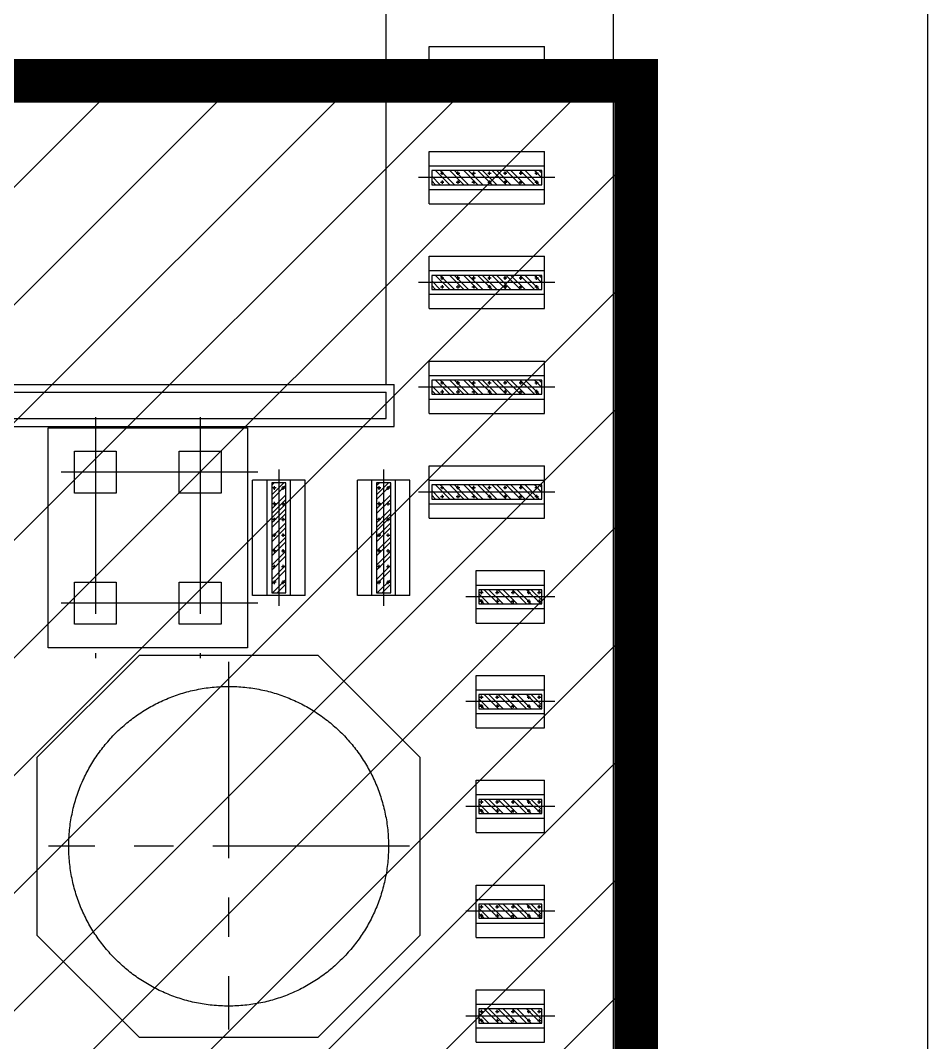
# Model space of a CAD drawing. Header units: millimetres. Extents: x -300 to 383236, y -195106 to -144646.
# Drawn here: x 376133 to 377171, y -149367 to -148197 of the extents above; entities that cross this region are included whole.
import ezdxf

# ---------------------------------------------------------------- set-up
doc = ezdxf.new("R2010")
doc.units = ezdxf.units.MM
doc.header["$LTSCALE"] = 60
doc.linetypes.add('CENTER', pattern=[2, 1.25, -0.25, 0.25, -0.25])
doc.linetypes.add('HID', pattern=[3, 2, -1])
for name, color, linetype in [('BACK', 8, 'Continuous'), ('C_CEN', 1, 'CENTER'), ('C_CONC', 4, 'Continuous'), ('SITE BOUNDARY-AP', 4, 'xxx')]:
    doc.layers.add(name, color=color, linetype=linetype)
doc.layers.add('DITCH', color=7, linetype='Continuous', lineweight=0)
doc.layers.add('ROAD', color=4, linetype='Continuous', lineweight=0)
doc.styles.get("Standard").update_dxf_attribs({"font": 'romans.shx', "width": 0.75, "bigfont": 'whgtxt.shx'})
doc.linetypes.add('xxx', pattern='A,0.25,-0.022286,["xxx",Standard,S=0.1,R=0,X=0,Y=-0.035957],-0.221744', length=0.49403)
pattern_1 = [(135, (897.6034, -5584.427), (-2.6940768, -2.6940768), []), (135, (897.6034, -5582.631), (-2.6940768, -2.6940768), [])]
pattern_2 = [(225, (2761.564, 1563.6816), (2.6940768, -2.6940768), []), (225, (2759.768, 1563.6816), (2.6940768, -2.6940768), [])]
pattern_3 = [(225, (2721.564, 1563.6816), (2.6940768, -2.6940768), []), (225, (2719.768, 1563.6816), (2.6940768, -2.6940768), [])]

# ---------------------------------------------------------------- blocks, each defined once
blk = doc.blocks.new('KEY PLAN_NEW')
h = blk.add_hatch()
h.set_pattern_fill('ANSI32', color=253, scale=0.4, angle=90, style=0)
h.set_pattern_definition([(135, (900.6034, -5344.427), (-2.6940768, -2.6940768), []), (135, (900.6034, -5342.631), (-2.6940768, -2.6940768), [])])
h.paths.add_polyline_path([(-1713.02, -854.18), (-1671.02, -854.18), (-1671.02, -848.78), (-1713.02, -848.78)])
h = blk.add_hatch()
h.set_pattern_fill('ANSI32', color=253, scale=0.4, angle=90, style=0)
h.set_pattern_definition([(135, (900.6034, -5384.427), (-2.6940768, -2.6940768), []), (135, (900.6034, -5382.631), (-2.6940768, -2.6940768), [])])
h.paths.add_polyline_path([(-1713.02, -894.18), (-1671.02, -894.18), (-1671.02, -888.78), (-1713.02, -888.78)])
h = blk.add_hatch()
h.set_pattern_fill('ANSI32', color=253, scale=0.4, angle=90, style=0)
h.set_pattern_definition([(135, (900.6034, -5424.427), (-2.6940768, -2.6940768), []), (135, (900.6034, -5422.631), (-2.6940768, -2.6940768), [])])
h.paths.add_polyline_path([(-1713.02, -934.18), (-1671.02, -934.18), (-1671.02, -928.78), (-1713.02, -928.78)])
h = blk.add_hatch()
h.set_pattern_fill('ANSI32', color=253, scale=0.4, angle=90, style=0)
h.set_pattern_definition([(135, (900.6034, -5464.427), (-2.6940768, -2.6940768), []), (135, (900.6034, -5462.631), (-2.6940768, -2.6940768), [])])
h.paths.add_polyline_path([(-1713.02, -974.18), (-1671.02, -974.18), (-1671.02, -968.78), (-1713.02, -968.78)])
h = blk.add_hatch()
h.set_pattern_fill('ANSI32', color=253, scale=0.4, angle=180, style=0)
h.set_pattern_definition(pattern_3)
h.paths.add_polyline_path([(-1768.68, -1049.94), (-1768.68, -1007.94), (-1774.08, -1007.94), (-1774.08, -1049.94)])
h = blk.add_hatch()
h.set_pattern_fill('ANSI32', color=253, scale=0.4, angle=180, style=0)
h.set_pattern_definition(pattern_3)
h.paths.add_polyline_path([(-1768.68, -1049.94), (-1768.68, -1007.94), (-1774.08, -1007.94), (-1774.08, -1049.94)])
h = blk.add_hatch()
h.set_pattern_fill('ANSI32', color=253, scale=0.4, angle=180, style=0)
h.set_pattern_definition(pattern_2)
h.paths.add_polyline_path([(-1728.68, -1049.94), (-1728.68, -1007.94), (-1734.08, -1007.94), (-1734.08, -1049.94)])
h = blk.add_hatch()
h.set_pattern_fill('ANSI32', color=253, scale=0.4, angle=180, style=0)
h.set_pattern_definition(pattern_2)
h.paths.add_polyline_path([(-1728.68, -1049.94), (-1728.68, -1007.94), (-1734.08, -1007.94), (-1734.08, -1049.94)])
h = blk.add_hatch()
h.set_pattern_fill('ANSI32', color=253, scale=0.4, angle=90, style=0)
h.set_pattern_definition([(135, (900.6034, -5504.427), (-2.6940768, -2.6940768), []), (135, (900.6034, -5502.631), (-2.6940768, -2.6940768), [])])
h.paths.add_polyline_path([(-1713.02, -1014.18), (-1671.02, -1014.18), (-1671.02, -1008.78), (-1713.02, -1008.78)])
h = blk.add_hatch()
h.set_pattern_fill('ANSI32', color=253, scale=0.4, angle=90, style=0)
h.set_pattern_definition([(135, (897.6034, -5544.427), (-2.6940768, -2.6940768), []), (135, (897.6034, -5542.631), (-2.6940768, -2.6940768), [])])
h.paths.add_polyline_path([(-1695.02, -1054.18), (-1671.02, -1054.18), (-1671.02, -1048.78), (-1695.02, -1048.78)])
h = blk.add_hatch()
h.set_pattern_fill('ANSI32', color=253, scale=0.4, angle=90, style=0)
h.set_pattern_definition(pattern_1)
h.paths.add_polyline_path([(-1695.02, -1094.18), (-1671.02, -1094.18), (-1671.02, -1088.78), (-1695.02, -1088.78)])
h = blk.add_hatch()
h.set_pattern_fill('ANSI32', color=253, scale=0.4, angle=90, style=0)
h.set_pattern_definition(pattern_1)
h.paths.add_polyline_path([(-1695.02, -1094.18), (-1671.02, -1094.18), (-1671.02, -1088.78), (-1695.02, -1088.78)])
h = blk.add_hatch()
h.set_pattern_fill('ANSI32', color=253, scale=0.4, angle=90, style=0)
h.set_pattern_definition([(135, (897.6034, -5624.427), (-2.6940768, -2.6940768), []), (135, (897.6034, -5622.631), (-2.6940768, -2.6940768), [])])
h.paths.add_polyline_path([(-1695.02, -1134.18), (-1671.02, -1134.18), (-1671.02, -1128.78), (-1695.02, -1128.78)])
h = blk.add_hatch()
h.set_pattern_fill('ANSI32', color=253, scale=0.4, angle=90, style=0)
h.set_pattern_definition([(135, (897.6034, -5664.427), (-2.6940768, -2.6940768), []), (135, (897.6034, -5662.631), (-2.6940768, -2.6940768), [])])
h.paths.add_polyline_path([(-1695.02, -1174.18), (-1671.02, -1174.18), (-1671.02, -1168.78), (-1695.02, -1168.78)])
h = blk.add_hatch()
h.set_pattern_fill('ANSI32', color=253, scale=0.4, angle=90, style=0)
h.set_pattern_definition([(135, (897.6034, -5704.427), (-2.6940768, -2.6940768), []), (135, (897.6034, -5702.631), (-2.6940768, -2.6940768), [])])
h.paths.add_polyline_path([(-1695.02, -1214.18), (-1671.02, -1214.18), (-1671.02, -1208.78), (-1695.02, -1208.78)])
at = {"color": 253}
for p, q in [((-1714.02, -861.48), (-1714.02, -841.48)), ((-1714.02, -841.48), (-1670.02, -841.48)), ((-1670.02, -861.48), (-1670.02, -841.48)), ((-1714.02, -846.98), (-1670.02, -846.98)), ((-1709.68, -849.78), (-1708.36, -849.78)), ((-1709.02, -850.44), (-1709.02, -849.12)), ((-1703.68, -849.78), (-1702.36, -849.78)), ((-1703.02, -850.44), (-1703.02, -849.12)), ((-1697.68, -849.78), (-1696.36, -849.78)), ((-1697.02, -850.44), (-1697.02, -849.12)), ((-1691.68, -849.78), (-1690.36, -849.78)), ((-1691.02, -850.44), (-1691.02, -849.12)), ((-1685.68, -849.78), (-1684.36, -849.78)), ((-1685.02, -850.44), (-1685.02, -849.12)), ((-1679.68, -849.78), (-1678.36, -849.78)), ((-1679.02, -850.44), (-1679.02, -849.12)), ((-1673.68, -849.78), (-1672.36, -849.78)), ((-1673.02, -850.44), (-1673.02, -849.12)), ((-1666.02, -851.48), (-1718.02, -851.48)), ((-1709.68, -853.18), (-1708.36, -853.18)), ((-1709.02, -852.52), (-1709.02, -853.84)), ((-1703.68, -853.18), (-1702.36, -853.18)), ((-1703.02, -852.52), (-1703.02, -853.84)), ((-1697.68, -853.18), (-1696.36, -853.18)), ((-1697.02, -852.52), (-1697.02, -853.84)), ((-1691.68, -853.18), (-1690.36, -853.18)), ((-1691.02, -852.52), (-1691.02, -853.84)), ((-1685.68, -853.18), (-1684.36, -853.18)), ((-1685.02, -852.52), (-1685.02, -853.84)), ((-1679.68, -853.18), (-1678.36, -853.18)), ((-1679.02, -852.52), (-1679.02, -853.84)), ((-1673.68, -853.18), (-1672.36, -853.18)), ((-1673.02, -852.52), (-1673.02, -853.84)), ((-1714.02, -855.98), (-1670.02, -855.98)), ((-1714.02, -861.48), (-1670.02, -861.48)), ((-1714.02, -901.48), (-1714.02, -881.48)), ((-1714.02, -881.48), (-1670.02, -881.48)), ((-1670.02, -901.48), (-1670.02, -881.48)), ((-1714.02, -886.98), (-1670.02, -886.98)), ((-1709.02, -890.44), (-1709.02, -889.12)), ((-1703.02, -890.44), (-1703.02, -889.12)), ((-1697.02, -890.44), (-1697.02, -889.12)), ((-1691.02, -890.44), (-1691.02, -889.12)), ((-1685.02, -890.44), (-1685.02, -889.12)), ((-1679.02, -890.44), (-1679.02, -889.12)), ((-1673.02, -890.44), (-1673.02, -889.12)), ((-1666.02, -891.48), (-1718.02, -891.48)), ((-1709.68, -889.78), (-1708.36, -889.78)), ((-1709.68, -893.18), (-1708.36, -893.18)), ((-1709.02, -892.52), (-1709.02, -893.84)), ((-1703.68, -889.78), (-1702.36, -889.78)), ((-1703.68, -893.18), (-1702.36, -893.18)), ((-1703.02, -892.52), (-1703.02, -893.84)), ((-1697.68, -889.78), (-1696.36, -889.78)), ((-1697.68, -893.18), (-1696.36, -893.18)), ((-1697.02, -892.52), (-1697.02, -893.84)), ((-1691.68, -889.78), (-1690.36, -889.78)), ((-1691.68, -893.18), (-1690.36, -893.18)), ((-1691.02, -892.52), (-1691.02, -893.84)), ((-1685.68, -889.78), (-1684.36, -889.78)), ((-1685.68, -893.18), (-1684.36, -893.18)), ((-1685.02, -892.52), (-1685.02, -893.84)), ((-1679.68, -889.78), (-1678.36, -889.78)), ((-1679.68, -893.18), (-1678.36, -893.18)), ((-1679.02, -892.52), (-1679.02, -893.84)), ((-1673.68, -889.78), (-1672.36, -889.78)), ((-1673.68, -893.18), (-1672.36, -893.18)), ((-1673.02, -892.52), (-1673.02, -893.84)), ((-1714.02, -895.98), (-1670.02, -895.98)), ((-1714.02, -901.48), (-1670.02, -901.48)), ((-1714.02, -941.48), (-1714.02, -921.48)), ((-1714.02, -921.48), (-1670.02, -921.48)), ((-1670.02, -941.48), (-1670.02, -921.48)), ((-1714.02, -926.98), (-1670.02, -926.98)), ((-1666.02, -931.48), (-1718.02, -931.48)), ((-1709.68, -929.78), (-1708.36, -929.78)), ((-1709.02, -930.44), (-1709.02, -929.12)), ((-1703.68, -929.78), (-1702.36, -929.78)), ((-1703.02, -930.44), (-1703.02, -929.12)), ((-1697.68, -929.78), (-1696.36, -929.78)), ((-1697.02, -930.44), (-1697.02, -929.12)), ((-1691.68, -929.78), (-1690.36, -929.78)), ((-1691.02, -930.44), (-1691.02, -929.12)), ((-1685.68, -929.78), (-1684.36, -929.78)), ((-1685.02, -930.44), (-1685.02, -929.12)), ((-1679.68, -929.78), (-1678.36, -929.78)), ((-1679.02, -930.44), (-1679.02, -929.12)), ((-1673.68, -929.78), (-1672.36, -929.78)), ((-1673.02, -930.44), (-1673.02, -929.12)), ((-1714.02, -935.98), (-1670.02, -935.98)), ((-1709.68, -933.18), (-1708.36, -933.18)), ((-1709.02, -932.52), (-1709.02, -933.84)), ((-1703.68, -933.18), (-1702.36, -933.18)), ((-1703.02, -932.52), (-1703.02, -933.84)), ((-1697.68, -933.18), (-1696.36, -933.18)), ((-1697.02, -932.52), (-1697.02, -933.84)), ((-1691.68, -933.18), (-1690.36, -933.18)), ((-1691.02, -932.52), (-1691.02, -933.84)), ((-1685.68, -933.18), (-1684.36, -933.18)), ((-1685.02, -932.52), (-1685.02, -933.84)), ((-1679.68, -933.18), (-1678.36, -933.18)), ((-1679.02, -932.52), (-1679.02, -933.84)), ((-1673.68, -933.18), (-1672.36, -933.18)), ((-1673.02, -932.52), (-1673.02, -933.84)), ((-1714.02, -941.48), (-1670.02, -941.48)), ((-1714.02, -981.48), (-1714.02, -961.48)), ((-1714.02, -961.48), (-1670.02, -961.48)), ((-1670.02, -981.48), (-1670.02, -961.48)), ((-1714.02, -966.98), (-1670.02, -966.98)), ((-1709.68, -969.78), (-1708.36, -969.78)), ((-1709.02, -970.44), (-1709.02, -969.12)), ((-1703.68, -969.78), (-1702.36, -969.78)), ((-1703.02, -970.44), (-1703.02, -969.12)), ((-1697.68, -969.78), (-1696.36, -969.78)), ((-1697.02, -970.44), (-1697.02, -969.12)), ((-1691.68, -969.78), (-1690.36, -969.78)), ((-1691.02, -970.44), (-1691.02, -969.12)), ((-1685.68, -969.78), (-1684.36, -969.78)), ((-1685.02, -970.44), (-1685.02, -969.12)), ((-1679.68, -969.78), (-1678.36, -969.78)), ((-1679.02, -970.44), (-1679.02, -969.12)), ((-1673.68, -969.78), (-1672.36, -969.78)), ((-1673.02, -970.44), (-1673.02, -969.12)), ((-1666.02, -971.48), (-1718.02, -971.48)), ((-1709.68, -973.18), (-1708.36, -973.18)), ((-1709.02, -972.52), (-1709.02, -973.84)), ((-1703.68, -973.18), (-1702.36, -973.18)), ((-1703.02, -972.52), (-1703.02, -973.84)), ((-1697.68, -973.18), (-1696.36, -973.18)), ((-1697.02, -972.52), (-1697.02, -973.84)), ((-1691.68, -973.18), (-1690.36, -973.18)), ((-1691.02, -972.52), (-1691.02, -973.84)), ((-1685.68, -973.18), (-1684.36, -973.18)), ((-1685.02, -972.52), (-1685.02, -973.84)), ((-1679.68, -973.18), (-1678.36, -973.18)), ((-1679.02, -972.52), (-1679.02, -973.84)), ((-1673.68, -973.18), (-1672.36, -973.18)), ((-1673.02, -972.52), (-1673.02, -973.84)), ((-1714.02, -975.98), (-1670.02, -975.98)), ((-1714.02, -981.48), (-1670.02, -981.48)), ((-1714.02, -1021.48), (-1714.02, -1001.48)), ((-1714.02, -1001.48), (-1670.02, -1001.48)), ((-1670.02, -1021.48), (-1670.02, -1001.48)), ((-1771.38, -1002.94), (-1771.38, -1054.94)), ((-1771.38, -1002.94), (-1771.38, -1054.94)), ((-1731.38, -1002.94), (-1731.38, -1054.94)), ((-1731.38, -1002.94), (-1731.38, -1054.94)), ((-1781.38, -1050.94), (-1781.38, -1006.94)), ((-1761.38, -1006.94), (-1781.38, -1006.94)), ((-1781.38, -1050.94), (-1781.38, -1006.94)), ((-1761.38, -1006.94), (-1781.38, -1006.94)), ((-1775.88, -1050.94), (-1775.88, -1006.94)), ((-1775.88, -1050.94), (-1775.88, -1006.94)), ((-1772.42, -1009.94), (-1773.74, -1009.94)), ((-1772.42, -1009.94), (-1773.74, -1009.94)), ((-1773.08, -1010.6), (-1773.08, -1009.28)), ((-1773.08, -1010.6), (-1773.08, -1009.28)), ((-1770.34, -1009.94), (-1769.02, -1009.94)), ((-1770.34, -1009.94), (-1769.02, -1009.94)), ((-1769.68, -1010.6), (-1769.68, -1009.28)), ((-1769.68, -1010.6), (-1769.68, -1009.28)), ((-1766.88, -1050.94), (-1766.88, -1006.94)), ((-1766.88, -1050.94), (-1766.88, -1006.94)), ((-1761.38, -1050.94), (-1761.38, -1006.94)), ((-1761.38, -1050.94), (-1761.38, -1006.94)), ((-1741.38, -1050.94), (-1741.38, -1006.94)), ((-1721.38, -1006.94), (-1741.38, -1006.94)), ((-1741.38, -1050.94), (-1741.38, -1006.94)), ((-1721.38, -1006.94), (-1741.38, -1006.94)), ((-1735.88, -1050.94), (-1735.88, -1006.94)), ((-1735.88, -1050.94), (-1735.88, -1006.94)), ((-1732.42, -1009.94), (-1733.74, -1009.94)), ((-1732.42, -1009.94), (-1733.74, -1009.94)), ((-1733.08, -1010.6), (-1733.08, -1009.28)), ((-1733.08, -1010.6), (-1733.08, -1009.28)), ((-1730.34, -1009.94), (-1729.02, -1009.94)), ((-1730.34, -1009.94), (-1729.02, -1009.94)), ((-1729.68, -1010.6), (-1729.68, -1009.28)), ((-1729.68, -1010.6), (-1729.68, -1009.28)), ((-1726.88, -1050.94), (-1726.88, -1006.94)), ((-1726.88, -1050.94), (-1726.88, -1006.94)), ((-1721.38, -1050.94), (-1721.38, -1006.94)), ((-1721.38, -1050.94), (-1721.38, -1006.94)), ((-1714.02, -1006.98), (-1670.02, -1006.98)), ((-1709.68, -1009.78), (-1708.36, -1009.78)), ((-1709.02, -1010.44), (-1709.02, -1009.12)), ((-1703.68, -1009.78), (-1702.36, -1009.78)), ((-1703.02, -1010.44), (-1703.02, -1009.12)), ((-1697.68, -1009.78), (-1696.36, -1009.78)), ((-1697.02, -1010.44), (-1697.02, -1009.12)), ((-1691.68, -1009.78), (-1690.36, -1009.78)), ((-1691.02, -1010.44), (-1691.02, -1009.12)), ((-1685.68, -1009.78), (-1684.36, -1009.78)), ((-1685.02, -1010.44), (-1685.02, -1009.12)), ((-1679.68, -1009.78), (-1678.36, -1009.78)), ((-1679.02, -1010.44), (-1679.02, -1009.12)), ((-1673.68, -1009.78), (-1672.36, -1009.78)), ((-1673.02, -1010.44), (-1673.02, -1009.12)), ((-1666.02, -1011.48), (-1718.02, -1011.48)), ((-1709.68, -1013.18), (-1708.36, -1013.18)), ((-1709.02, -1012.52), (-1709.02, -1013.84)), ((-1703.68, -1013.18), (-1702.36, -1013.18)), ((-1703.02, -1012.52), (-1703.02, -1013.84)), ((-1697.68, -1013.18), (-1696.36, -1013.18)), ((-1697.02, -1012.52), (-1697.02, -1013.84)), ((-1691.68, -1013.18), (-1690.36, -1013.18)), ((-1691.02, -1012.52), (-1691.02, -1013.84)), ((-1685.68, -1013.18), (-1684.36, -1013.18)), ((-1685.02, -1012.52), (-1685.02, -1013.84)), ((-1679.68, -1013.18), (-1678.36, -1013.18)), ((-1679.02, -1012.52), (-1679.02, -1013.84)), ((-1673.68, -1013.18), (-1672.36, -1013.18)), ((-1673.02, -1012.52), (-1673.02, -1013.84)), ((-1772.42, -1015.94), (-1773.74, -1015.94)), ((-1772.42, -1015.94), (-1773.74, -1015.94)), ((-1773.08, -1016.6), (-1773.08, -1015.28)), ((-1773.08, -1016.6), (-1773.08, -1015.28)), ((-1770.34, -1015.94), (-1769.02, -1015.94)), ((-1770.34, -1015.94), (-1769.02, -1015.94)), ((-1769.68, -1016.6), (-1769.68, -1015.28)), ((-1769.68, -1016.6), (-1769.68, -1015.28)), ((-1732.42, -1015.94), (-1733.74, -1015.94)), ((-1732.42, -1015.94), (-1733.74, -1015.94)), ((-1733.08, -1016.6), (-1733.08, -1015.28)), ((-1733.08, -1016.6), (-1733.08, -1015.28)), ((-1730.34, -1015.94), (-1729.02, -1015.94)), ((-1730.34, -1015.94), (-1729.02, -1015.94)), ((-1729.68, -1016.6), (-1729.68, -1015.28)), ((-1729.68, -1016.6), (-1729.68, -1015.28)), ((-1714.02, -1015.98), (-1670.02, -1015.98)), ((-1772.42, -1021.94), (-1773.74, -1021.94)), ((-1772.42, -1021.94), (-1773.74, -1021.94)), ((-1773.08, -1022.6), (-1773.08, -1021.28)), ((-1773.08, -1022.6), (-1773.08, -1021.28)), ((-1770.34, -1021.94), (-1769.02, -1021.94)), ((-1770.34, -1021.94), (-1769.02, -1021.94)), ((-1769.68, -1022.6), (-1769.68, -1021.28)), ((-1769.68, -1022.6), (-1769.68, -1021.28)), ((-1732.42, -1021.94), (-1733.74, -1021.94)), ((-1732.42, -1021.94), (-1733.74, -1021.94)), ((-1733.08, -1022.6), (-1733.08, -1021.28)), ((-1733.08, -1022.6), (-1733.08, -1021.28)), ((-1730.34, -1021.94), (-1729.02, -1021.94)), ((-1730.34, -1021.94), (-1729.02, -1021.94)), ((-1729.68, -1022.6), (-1729.68, -1021.28)), ((-1729.68, -1022.6), (-1729.68, -1021.28)), ((-1714.02, -1021.48), (-1670.02, -1021.48)), ((-1772.42, -1027.94), (-1773.74, -1027.94)), ((-1772.42, -1027.94), (-1773.74, -1027.94)), ((-1773.08, -1028.6), (-1773.08, -1027.28)), ((-1773.08, -1028.6), (-1773.08, -1027.28)), ((-1770.34, -1027.94), (-1769.02, -1027.94)), ((-1770.34, -1027.94), (-1769.02, -1027.94)), ((-1769.68, -1028.6), (-1769.68, -1027.28)), ((-1769.68, -1028.6), (-1769.68, -1027.28)), ((-1732.42, -1027.94), (-1733.74, -1027.94)), ((-1732.42, -1027.94), (-1733.74, -1027.94)), ((-1733.08, -1028.6), (-1733.08, -1027.28)), ((-1733.08, -1028.6), (-1733.08, -1027.28)), ((-1730.34, -1027.94), (-1729.02, -1027.94)), ((-1730.34, -1027.94), (-1729.02, -1027.94)), ((-1729.68, -1028.6), (-1729.68, -1027.28)), ((-1729.68, -1028.6), (-1729.68, -1027.28)), ((-1773.08, -1034.6), (-1773.08, -1033.28)), ((-1773.08, -1034.6), (-1773.08, -1033.28)), ((-1769.68, -1034.6), (-1769.68, -1033.28)), ((-1769.68, -1034.6), (-1769.68, -1033.28)), ((-1733.08, -1034.6), (-1733.08, -1033.28)), ((-1733.08, -1034.6), (-1733.08, -1033.28)), ((-1729.68, -1034.6), (-1729.68, -1033.28)), ((-1729.68, -1034.6), (-1729.68, -1033.28)), ((-1772.42, -1033.94), (-1773.74, -1033.94)), ((-1772.42, -1033.94), (-1773.74, -1033.94)), ((-1770.34, -1033.94), (-1769.02, -1033.94)), ((-1770.34, -1033.94), (-1769.02, -1033.94)), ((-1732.42, -1033.94), (-1733.74, -1033.94)), ((-1732.42, -1033.94), (-1733.74, -1033.94)), ((-1730.34, -1033.94), (-1729.02, -1033.94)), ((-1730.34, -1033.94), (-1729.02, -1033.94)), ((-1772.42, -1039.94), (-1773.74, -1039.94)), ((-1772.42, -1039.94), (-1773.74, -1039.94)), ((-1773.08, -1040.6), (-1773.08, -1039.28)), ((-1773.08, -1040.6), (-1773.08, -1039.28)), ((-1770.34, -1039.94), (-1769.02, -1039.94)), ((-1770.34, -1039.94), (-1769.02, -1039.94)), ((-1769.68, -1040.6), (-1769.68, -1039.28)), ((-1769.68, -1040.6), (-1769.68, -1039.28)), ((-1732.42, -1039.94), (-1733.74, -1039.94)), ((-1732.42, -1039.94), (-1733.74, -1039.94)), ((-1733.08, -1040.6), (-1733.08, -1039.28)), ((-1733.08, -1040.6), (-1733.08, -1039.28)), ((-1730.34, -1039.94), (-1729.02, -1039.94)), ((-1730.34, -1039.94), (-1729.02, -1039.94)), ((-1729.68, -1040.6), (-1729.68, -1039.28)), ((-1729.68, -1040.6), (-1729.68, -1039.28)), ((-1696.02, -1061.48), (-1696.02, -1041.48)), ((-1696.02, -1041.48), (-1670.02, -1041.48)), ((-1670.02, -1061.48), (-1670.02, -1041.48)), ((-1773.08, -1046.6), (-1773.08, -1045.28)), ((-1773.08, -1046.6), (-1773.08, -1045.28)), ((-1769.68, -1046.6), (-1769.68, -1045.28)), ((-1769.68, -1046.6), (-1769.68, -1045.28)), ((-1733.08, -1046.6), (-1733.08, -1045.28)), ((-1733.08, -1046.6), (-1733.08, -1045.28)), ((-1729.68, -1046.6), (-1729.68, -1045.28)), ((-1729.68, -1046.6), (-1729.68, -1045.28)), ((-1772.42, -1045.94), (-1773.74, -1045.94)), ((-1772.42, -1045.94), (-1773.74, -1045.94)), ((-1770.34, -1045.94), (-1769.02, -1045.94)), ((-1770.34, -1045.94), (-1769.02, -1045.94)), ((-1732.42, -1045.94), (-1733.74, -1045.94)), ((-1732.42, -1045.94), (-1733.74, -1045.94)), ((-1730.34, -1045.94), (-1729.02, -1045.94)), ((-1730.34, -1045.94), (-1729.02, -1045.94)), ((-1696.02, -1046.98), (-1670.02, -1046.98)), ((-1694.02, -1050.44), (-1694.02, -1049.12)), ((-1694.02, -1050.44), (-1694.02, -1049.12)), ((-1688.02, -1050.44), (-1688.02, -1049.12)), ((-1682.02, -1050.44), (-1682.02, -1049.12)), ((-1676.02, -1050.44), (-1676.02, -1049.12)), ((-1672.02, -1050.44), (-1672.02, -1049.12)), ((-1761.38, -1050.94), (-1781.38, -1050.94)), ((-1761.38, -1050.94), (-1781.38, -1050.94)), ((-1721.38, -1050.94), (-1741.38, -1050.94)), ((-1721.38, -1050.94), (-1741.38, -1050.94)), ((-1666.02, -1051.48), (-1700.02, -1051.48)), ((-1694.68, -1049.78), (-1693.36, -1049.78)), ((-1694.68, -1049.78), (-1693.36, -1049.78)), ((-1694.68, -1053.18), (-1693.36, -1053.18)), ((-1694.68, -1053.18), (-1693.36, -1053.18)), ((-1694.02, -1052.52), (-1694.02, -1053.84)), ((-1694.02, -1052.52), (-1694.02, -1053.84)), ((-1688.68, -1049.78), (-1687.36, -1049.78)), ((-1688.68, -1053.18), (-1687.36, -1053.18)), ((-1688.02, -1052.52), (-1688.02, -1053.84)), ((-1682.68, -1049.78), (-1681.36, -1049.78)), ((-1682.68, -1053.18), (-1681.36, -1053.18)), ((-1682.02, -1052.52), (-1682.02, -1053.84)), ((-1676.68, -1049.78), (-1675.36, -1049.78)), ((-1676.68, -1053.18), (-1675.36, -1053.18)), ((-1676.02, -1052.52), (-1676.02, -1053.84)), ((-1672.68, -1049.78), (-1671.36, -1049.78)), ((-1672.68, -1053.18), (-1671.36, -1053.18)), ((-1672.02, -1052.52), (-1672.02, -1053.84)), ((-1696.02, -1055.98), (-1670.02, -1055.98)), ((-1696.02, -1061.48), (-1670.02, -1061.48)), ((-1696.02, -1101.48), (-1696.02, -1081.48)), ((-1696.02, -1081.48), (-1670.02, -1081.48)), ((-1696.02, -1101.48), (-1696.02, -1081.48)), ((-1696.02, -1081.48), (-1670.02, -1081.48)), ((-1670.02, -1101.48), (-1670.02, -1081.48)), ((-1670.02, -1101.48), (-1670.02, -1081.48)), ((-1696.02, -1086.98), (-1670.02, -1086.98)), ((-1696.02, -1086.98), (-1670.02, -1086.98)), ((-1666.02, -1091.48), (-1700.02, -1091.48)), ((-1666.02, -1091.48), (-1700.02, -1091.48)), ((-1694.68, -1089.78), (-1693.36, -1089.78)), ((-1694.68, -1089.78), (-1693.36, -1089.78)), ((-1694.68, -1089.78), (-1693.36, -1089.78)), ((-1694.68, -1089.78), (-1693.36, -1089.78)), ((-1694.02, -1090.44), (-1694.02, -1089.12)), ((-1694.02, -1090.44), (-1694.02, -1089.12)), ((-1694.02, -1090.44), (-1694.02, -1089.12)), ((-1694.02, -1090.44), (-1694.02, -1089.12)), ((-1688.68, -1089.78), (-1687.36, -1089.78)), ((-1688.68, -1089.78), (-1687.36, -1089.78)), ((-1688.02, -1090.44), (-1688.02, -1089.12)), ((-1688.02, -1090.44), (-1688.02, -1089.12)), ((-1682.68, -1089.78), (-1681.36, -1089.78)), ((-1682.68, -1089.78), (-1681.36, -1089.78)), ((-1682.02, -1090.44), (-1682.02, -1089.12)), ((-1682.02, -1090.44), (-1682.02, -1089.12)), ((-1676.68, -1089.78), (-1675.36, -1089.78)), ((-1676.68, -1089.78), (-1675.36, -1089.78)), ((-1676.02, -1090.44), (-1676.02, -1089.12)), ((-1676.02, -1090.44), (-1676.02, -1089.12)), ((-1672.68, -1089.78), (-1671.36, -1089.78)), ((-1672.68, -1089.78), (-1671.36, -1089.78)), ((-1672.02, -1090.44), (-1672.02, -1089.12)), ((-1672.02, -1090.44), (-1672.02, -1089.12)), ((-1696.02, -1095.98), (-1670.02, -1095.98)), ((-1696.02, -1095.98), (-1670.02, -1095.98)), ((-1694.68, -1093.18), (-1693.36, -1093.18)), ((-1694.68, -1093.18), (-1693.36, -1093.18)), ((-1694.68, -1093.18), (-1693.36, -1093.18)), ((-1694.68, -1093.18), (-1693.36, -1093.18)), ((-1694.02, -1092.52), (-1694.02, -1093.84)), ((-1694.02, -1092.52), (-1694.02, -1093.84)), ((-1694.02, -1092.52), (-1694.02, -1093.84)), ((-1694.02, -1092.52), (-1694.02, -1093.84)), ((-1688.68, -1093.18), (-1687.36, -1093.18)), ((-1688.68, -1093.18), (-1687.36, -1093.18)), ((-1688.02, -1092.52), (-1688.02, -1093.84)), ((-1688.02, -1092.52), (-1688.02, -1093.84)), ((-1682.68, -1093.18), (-1681.36, -1093.18)), ((-1682.68, -1093.18), (-1681.36, -1093.18)), ((-1682.02, -1092.52), (-1682.02, -1093.84)), ((-1682.02, -1092.52), (-1682.02, -1093.84)), ((-1676.68, -1093.18), (-1675.36, -1093.18)), ((-1676.68, -1093.18), (-1675.36, -1093.18)), ((-1676.02, -1092.52), (-1676.02, -1093.84)), ((-1676.02, -1092.52), (-1676.02, -1093.84)), ((-1672.68, -1093.18), (-1671.36, -1093.18)), ((-1672.68, -1093.18), (-1671.36, -1093.18)), ((-1672.02, -1092.52), (-1672.02, -1093.84)), ((-1672.02, -1092.52), (-1672.02, -1093.84)), ((-1696.02, -1101.48), (-1670.02, -1101.48)), ((-1696.02, -1101.48), (-1670.02, -1101.48)), ((-1696.02, -1141.48), (-1696.02, -1121.48)), ((-1696.02, -1121.48), (-1670.02, -1121.48)), ((-1670.02, -1141.48), (-1670.02, -1121.48)), ((-1696.02, -1126.98), (-1670.02, -1126.98)), ((-1694.68, -1129.78), (-1693.36, -1129.78)), ((-1694.68, -1129.78), (-1693.36, -1129.78)), ((-1694.02, -1130.44), (-1694.02, -1129.12)), ((-1694.02, -1130.44), (-1694.02, -1129.12)), ((-1688.68, -1129.78), (-1687.36, -1129.78)), ((-1688.02, -1130.44), (-1688.02, -1129.12)), ((-1682.68, -1129.78), (-1681.36, -1129.78)), ((-1682.02, -1130.44), (-1682.02, -1129.12)), ((-1676.68, -1129.78), (-1675.36, -1129.78)), ((-1676.02, -1130.44), (-1676.02, -1129.12)), ((-1672.68, -1129.78), (-1671.36, -1129.78)), ((-1672.02, -1130.44), (-1672.02, -1129.12)), ((-1666.02, -1131.48), (-1700.02, -1131.48)), ((-1694.68, -1133.18), (-1693.36, -1133.18)), ((-1694.68, -1133.18), (-1693.36, -1133.18)), ((-1694.02, -1132.52), (-1694.02, -1133.84)), ((-1694.02, -1132.52), (-1694.02, -1133.84)), ((-1688.68, -1133.18), (-1687.36, -1133.18)), ((-1688.02, -1132.52), (-1688.02, -1133.84)), ((-1682.68, -1133.18), (-1681.36, -1133.18)), ((-1682.02, -1132.52), (-1682.02, -1133.84)), ((-1676.68, -1133.18), (-1675.36, -1133.18)), ((-1676.02, -1132.52), (-1676.02, -1133.84)), ((-1672.68, -1133.18), (-1671.36, -1133.18)), ((-1672.02, -1132.52), (-1672.02, -1133.84)), ((-1696.02, -1135.98), (-1670.02, -1135.98)), ((-1696.02, -1141.48), (-1670.02, -1141.48)), ((-1696.02, -1181.48), (-1696.02, -1161.48)), ((-1696.02, -1161.48), (-1670.02, -1161.48)), ((-1670.02, -1181.48), (-1670.02, -1161.48)), ((-1696.02, -1166.98), (-1670.02, -1166.98)), ((-1694.68, -1169.78), (-1693.36, -1169.78)), ((-1694.68, -1169.78), (-1693.36, -1169.78)), ((-1694.02, -1170.44), (-1694.02, -1169.12)), ((-1694.02, -1170.44), (-1694.02, -1169.12)), ((-1688.68, -1169.78), (-1687.36, -1169.78)), ((-1688.02, -1170.44), (-1688.02, -1169.12)), ((-1682.68, -1169.78), (-1681.36, -1169.78)), ((-1682.02, -1170.44), (-1682.02, -1169.12)), ((-1676.68, -1169.78), (-1675.36, -1169.78)), ((-1676.02, -1170.44), (-1676.02, -1169.12)), ((-1672.68, -1169.78), (-1671.36, -1169.78)), ((-1672.02, -1170.44), (-1672.02, -1169.12)), ((-1666.02, -1171.48), (-1700.02, -1171.48)), ((-1694.68, -1173.18), (-1693.36, -1173.18)), ((-1694.68, -1173.18), (-1693.36, -1173.18)), ((-1694.02, -1172.52), (-1694.02, -1173.84)), ((-1694.02, -1172.52), (-1694.02, -1173.84)), ((-1688.68, -1173.18), (-1687.36, -1173.18)), ((-1688.02, -1172.52), (-1688.02, -1173.84)), ((-1682.68, -1173.18), (-1681.36, -1173.18)), ((-1682.02, -1172.52), (-1682.02, -1173.84)), ((-1676.68, -1173.18), (-1675.36, -1173.18)), ((-1676.02, -1172.52), (-1676.02, -1173.84)), ((-1672.68, -1173.18), (-1671.36, -1173.18)), ((-1672.02, -1172.52), (-1672.02, -1173.84)), ((-1696.02, -1175.98), (-1670.02, -1175.98)), ((-1696.02, -1181.48), (-1670.02, -1181.48)), ((-1696.02, -1221.48), (-1696.02, -1201.48)), ((-1696.02, -1201.48), (-1670.02, -1201.48)), ((-1670.02, -1221.48), (-1670.02, -1201.48)), ((-1696.02, -1206.98), (-1670.02, -1206.98)), ((-1694.02, -1210.44), (-1694.02, -1209.12)), ((-1694.02, -1210.44), (-1694.02, -1209.12)), ((-1688.02, -1210.44), (-1688.02, -1209.12)), ((-1682.02, -1210.44), (-1682.02, -1209.12)), ((-1676.02, -1210.44), (-1676.02, -1209.12)), ((-1672.02, -1210.44), (-1672.02, -1209.12)), ((-1666.02, -1211.48), (-1700.02, -1211.48)), ((-1694.68, -1209.78), (-1693.36, -1209.78)), ((-1694.68, -1209.78), (-1693.36, -1209.78)), ((-1694.68, -1213.18), (-1693.36, -1213.18)), ((-1694.68, -1213.18), (-1693.36, -1213.18)), ((-1694.02, -1212.52), (-1694.02, -1213.84)), ((-1694.02, -1212.52), (-1694.02, -1213.84)), ((-1688.68, -1209.78), (-1687.36, -1209.78)), ((-1688.68, -1213.18), (-1687.36, -1213.18)), ((-1688.02, -1212.52), (-1688.02, -1213.84)), ((-1682.68, -1209.78), (-1681.36, -1209.78)), ((-1682.68, -1213.18), (-1681.36, -1213.18)), ((-1682.02, -1212.52), (-1682.02, -1213.84)), ((-1676.68, -1209.78), (-1675.36, -1209.78)), ((-1676.68, -1213.18), (-1675.36, -1213.18)), ((-1676.02, -1212.52), (-1676.02, -1213.84)), ((-1672.68, -1209.78), (-1671.36, -1209.78)), ((-1672.68, -1213.18), (-1671.36, -1213.18)), ((-1672.02, -1212.52), (-1672.02, -1213.84)), ((-1696.02, -1215.98), (-1670.02, -1215.98)), ((-1696.02, -1221.48), (-1670.02, -1221.48))]:
    blk.add_line(p, q, dxfattribs=at)
for points in [[(-1713.02, -854.18), (-1671.02, -854.18), (-1671.02, -848.78), (-1713.02, -848.78)], [(-1713.02, -894.18), (-1671.02, -894.18), (-1671.02, -888.78), (-1713.02, -888.78)], [(-1713.02, -934.18), (-1671.02, -934.18), (-1671.02, -928.78), (-1713.02, -928.78)], [(-1713.02, -974.18), (-1671.02, -974.18), (-1671.02, -968.78), (-1713.02, -968.78)], [(-1768.68, -1049.94), (-1768.68, -1007.94), (-1774.08, -1007.94), (-1774.08, -1049.94)], [(-1768.68, -1049.94), (-1768.68, -1007.94), (-1774.08, -1007.94), (-1774.08, -1049.94)], [(-1728.68, -1049.94), (-1728.68, -1007.94), (-1734.08, -1007.94), (-1734.08, -1049.94)], [(-1728.68, -1049.94), (-1728.68, -1007.94), (-1734.08, -1007.94), (-1734.08, -1049.94)], [(-1713.02, -1014.18), (-1671.02, -1014.18), (-1671.02, -1008.78), (-1713.02, -1008.78)], [(-1695.02, -1054.18), (-1671.02, -1054.18), (-1671.02, -1048.78), (-1695.02, -1048.78)], [(-1695.02, -1094.18), (-1671.02, -1094.18), (-1671.02, -1088.78), (-1695.02, -1088.78)], [(-1695.02, -1094.18), (-1671.02, -1094.18), (-1671.02, -1088.78), (-1695.02, -1088.78)], [(-1695.02, -1134.18), (-1671.02, -1134.18), (-1671.02, -1128.78), (-1695.02, -1128.78)], [(-1695.02, -1174.18), (-1671.02, -1174.18), (-1671.02, -1168.78), (-1695.02, -1168.78)], [(-1695.02, -1214.18), (-1671.02, -1214.18), (-1671.02, -1208.78), (-1695.02, -1208.78)]]:
    blk.add_lwpolyline(points, close=True, dxfattribs=at)
for centre in [(-1709.02, -849.78), (-1703.02, -849.78), (-1697.02, -849.78), (-1691.02, -849.78), (-1685.02, -849.78), (-1679.02, -849.78), (-1673.02, -849.78), (-1709.02, -853.18), (-1703.02, -853.18), (-1697.02, -853.18), (-1691.02, -853.18), (-1685.02, -853.18), (-1679.02, -853.18), (-1673.02, -853.18), (-1709.02, -889.78), (-1709.02, -893.18), (-1703.02, -889.78), (-1703.02, -893.18), (-1697.02, -889.78), (-1697.02, -893.18), (-1691.02, -889.78), (-1691.02, -893.18), (-1685.02, -889.78), (-1685.02, -893.18), (-1679.02, -889.78), (-1679.02, -893.18), (-1673.02, -889.78), (-1673.02, -893.18), (-1709.02, -929.78), (-1703.02, -929.78), (-1697.02, -929.78), (-1691.02, -929.78), (-1685.02, -929.78), (-1679.02, -929.78), (-1673.02, -929.78), (-1709.02, -933.18), (-1703.02, -933.18), (-1697.02, -933.18), (-1691.02, -933.18), (-1685.02, -933.18), (-1679.02, -933.18), (-1673.02, -933.18), (-1709.02, -969.78), (-1703.02, -969.78), (-1697.02, -969.78), (-1691.02, -969.78), (-1685.02, -969.78), (-1679.02, -969.78), (-1673.02, -969.78), (-1709.02, -973.18), (-1703.02, -973.18), (-1697.02, -973.18), (-1691.02, -973.18), (-1685.02, -973.18), (-1679.02, -973.18), (-1673.02, -973.18), (-1773.08, -1009.94), (-1773.08, -1009.94), (-1769.68, -1009.94), (-1769.68, -1009.94), (-1733.08, -1009.94), (-1733.08, -1009.94), (-1729.68, -1009.94), (-1729.68, -1009.94), (-1709.02, -1009.78), (-1703.02, -1009.78), (-1697.02, -1009.78), (-1691.02, -1009.78), (-1685.02, -1009.78), (-1679.02, -1009.78), (-1673.02, -1009.78), (-1709.02, -1013.18), (-1703.02, -1013.18), (-1697.02, -1013.18), (-1691.02, -1013.18), (-1685.02, -1013.18), (-1679.02, -1013.18), (-1673.02, -1013.18), (-1773.08, -1015.94), (-1773.08, -1015.94), (-1769.68, -1015.94), (-1769.68, -1015.94), (-1733.08, -1015.94), (-1733.08, -1015.94), (-1729.68, -1015.94), (-1729.68, -1015.94), (-1773.08, -1021.94), (-1773.08, -1021.94), (-1769.68, -1021.94), (-1769.68, -1021.94), (-1733.08, -1021.94), (-1733.08, -1021.94), (-1729.68, -1021.94), (-1729.68, -1021.94), (-1773.08, -1027.94), (-1773.08, -1027.94), (-1769.68, -1027.94), (-1769.68, -1027.94), (-1733.08, -1027.94), (-1733.08, -1027.94), (-1729.68, -1027.94), (-1729.68, -1027.94), (-1773.08, -1033.94), (-1773.08, -1033.94), (-1769.68, -1033.94), (-1769.68, -1033.94), (-1733.08, -1033.94), (-1733.08, -1033.94), (-1729.68, -1033.94), (-1729.68, -1033.94), (-1773.08, -1039.94), (-1773.08, -1039.94), (-1769.68, -1039.94), (-1769.68, -1039.94), (-1733.08, -1039.94), (-1733.08, -1039.94), (-1729.68, -1039.94), (-1729.68, -1039.94), (-1773.08, -1045.94), (-1773.08, -1045.94), (-1769.68, -1045.94), (-1769.68, -1045.94), (-1733.08, -1045.94), (-1733.08, -1045.94), (-1729.68, -1045.94), (-1729.68, -1045.94), (-1694.02, -1049.78), (-1694.02, -1049.78), (-1694.02, -1053.18), (-1694.02, -1053.18), (-1688.02, -1049.78), (-1688.02, -1053.18), (-1682.02, -1049.78), (-1682.02, -1053.18), (-1676.02, -1049.78), (-1676.02, -1053.18), (-1672.02, -1049.78), (-1672.02, -1053.18), (-1694.02, -1089.78), (-1694.02, -1089.78), (-1694.02, -1089.78), (-1694.02, -1089.78), (-1688.02, -1089.78), (-1688.02, -1089.78), (-1682.02, -1089.78), (-1682.02, -1089.78), (-1676.02, -1089.78), (-1676.02, -1089.78), (-1672.02, -1089.78), (-1672.02, -1089.78), (-1694.02, -1093.18), (-1694.02, -1093.18), (-1694.02, -1093.18), (-1694.02, -1093.18), (-1688.02, -1093.18), (-1688.02, -1093.18), (-1682.02, -1093.18), (-1682.02, -1093.18), (-1676.02, -1093.18), (-1676.02, -1093.18), (-1672.02, -1093.18), (-1672.02, -1093.18), (-1694.02, -1129.78), (-1694.02, -1129.78), (-1688.02, -1129.78), (-1682.02, -1129.78), (-1676.02, -1129.78), (-1672.02, -1129.78), (-1694.02, -1133.18), (-1694.02, -1133.18), (-1688.02, -1133.18), (-1682.02, -1133.18), (-1676.02, -1133.18), (-1672.02, -1133.18), (-1694.02, -1169.78), (-1694.02, -1169.78), (-1688.02, -1169.78), (-1682.02, -1169.78), (-1676.02, -1169.78), (-1672.02, -1169.78), (-1694.02, -1173.18), (-1694.02, -1173.18), (-1688.02, -1173.18), (-1682.02, -1173.18), (-1676.02, -1173.18), (-1672.02, -1173.18), (-1694.02, -1209.78), (-1694.02, -1209.78), (-1694.02, -1213.18), (-1694.02, -1213.18), (-1688.02, -1209.78), (-1688.02, -1213.18), (-1682.02, -1209.78), (-1682.02, -1213.18), (-1676.02, -1209.78), (-1676.02, -1213.18), (-1672.02, -1209.78), (-1672.02, -1213.18)]:
    blk.add_circle(centre, 0.3, dxfattribs=at)
at = {"layer": 'C_CEN', "color": 253, "linetype": 'CENTER', "lineweight": -3, "ltscale": 10}
blk.add_line((-3077.31, -850.42), (-1708.53, -850.42), dxfattribs=at)
at = {"layer": 'C_CEN', "color": 253}
for p, q in [((-1841.38, -982.94), (-1841.38, -1074.94)), ((-1801.38, -982.94), (-1801.38, -1074.94)), ((-1779.38, -1003.94), (-1863.38, -1003.94)), ((-1779.38, -1053.94), (-1863.38, -1053.94)), ((-1721.54, -1146.68), (-1859.19, -1146.68))]:
    blk.add_line(p, q, dxfattribs=at)
at = {"layer": 'C_CEN', "color": 253, "linetype": 'CENTER'}
blk.add_line((-1790.52, -1076.28), (-1790.52, -1216.57), dxfattribs=at)
at = {"layer": 'C_CONC', "color": 253}
for points in [[(-1859.38, -986.94), (-1783.38, -986.94), (-1783.38, -1070.94), (-1859.38, -1070.94)], [(-1849.38, -1011.94), (-1849.38, -995.94), (-1833.38, -995.94), (-1833.38, -1011.94)], [(-1809.38, -1011.94), (-1809.38, -995.94), (-1793.38, -995.94), (-1793.38, -1011.94)], [(-1849.38, -1061.94), (-1849.38, -1045.94), (-1833.38, -1045.94), (-1833.38, -1061.94)], [(-1809.38, -1061.94), (-1809.38, -1045.94), (-1793.38, -1045.94), (-1793.38, -1061.94)]]:
    blk.add_lwpolyline(points, close=True, dxfattribs=at)
at = {"layer": 'C_CONC', "color": 253, "ltscale": 0.1}
blk.add_lwpolyline([(-1863.52, -1112.68), (-1824.52, -1073.68), (-1756.52, -1073.68), (-1717.52, -1112.68), (-1717.52, -1180.68), (-1756.52, -1219.68), (-1824.52, -1219.68), (-1863.52, -1180.68), (-1863.52, -1112.68)], dxfattribs=at)
at = {"layer": 'C_CONC', "color": 253, "linetype": 'HID', "ltscale": 10}
blk.add_circle((-1790.52, -1146.68), 61, dxfattribs=at)
at = {"layer": 'DITCH', "color": 253, "lineweight": -3}
for p, q in [((-1727.42, -986.42), (-1727.42, -970.42)), ((-2189.85, -973.42), (-1730.42, -973.42)), ((-1730.42, -983.42), (-1730.42, -973.42)), ((-2885.31, -983.42), (-1730.42, -983.42)), ((-2885.31, -986.42), (-1727.42, -986.42))]:
    blk.add_line(p, q, dxfattribs=at)
at = {"layer": 'ROAD', "color": 253, "lineweight": -3}
for p, q in [((-1730.42, -970.42), (-1730.42, -730.42)), ((-2189.85, -970.42), (-1727.42, -970.42))]:
    blk.add_line(p, q, dxfattribs=at)
at = {"layer": 'SITE BOUNDARY-AP', "color": 253, "linetype": 'Continuous', "ltscale": 10000, "flags": 128}
for points in [[(-1643.86, -492.17), (-1643.86, -1363.13)], [(-1523.86, -492.1), (-1523.86, -1363.13)]]:
    blk.add_lwpolyline(points, dxfattribs=at)

msp = doc.modelspace()

# ---------------------------------------------------------------- hatches: boundary and pattern name
h = msp.add_hatch()
h.set_pattern_fill('ANSI31', color=3, scale=30)
h.set_pattern_definition([(45, (370071.35, -304771.26), (-67.35192, 67.35192), [])])
h.paths.add_polyline_path([(376837.6, -151163.3), (373336.1, -151163.3), (373336.1, -148265.6), (376837.6, -148265.6)])

# ---------------------------------------------------------------- linework, layer by layer
at = {"layer": 'BACK', "color": 3, "const_width": 50, "elevation": 136.6}
msp.add_lwpolyline([(376837.6, -151163.3), (373336.1, -151163.3), (373336.1, -148265.6), (376837.6, -148265.6)], close=True, dxfattribs=at)

# ---------------------------------------------------------------- block references
at = {"xscale": 3, "yscale": 3, "zscale": 3}
msp.add_blockref('KEY PLAN_NEW', (381742.7, -145702.1), dxfattribs=at)

doc.saveas('drawing.dxf')
